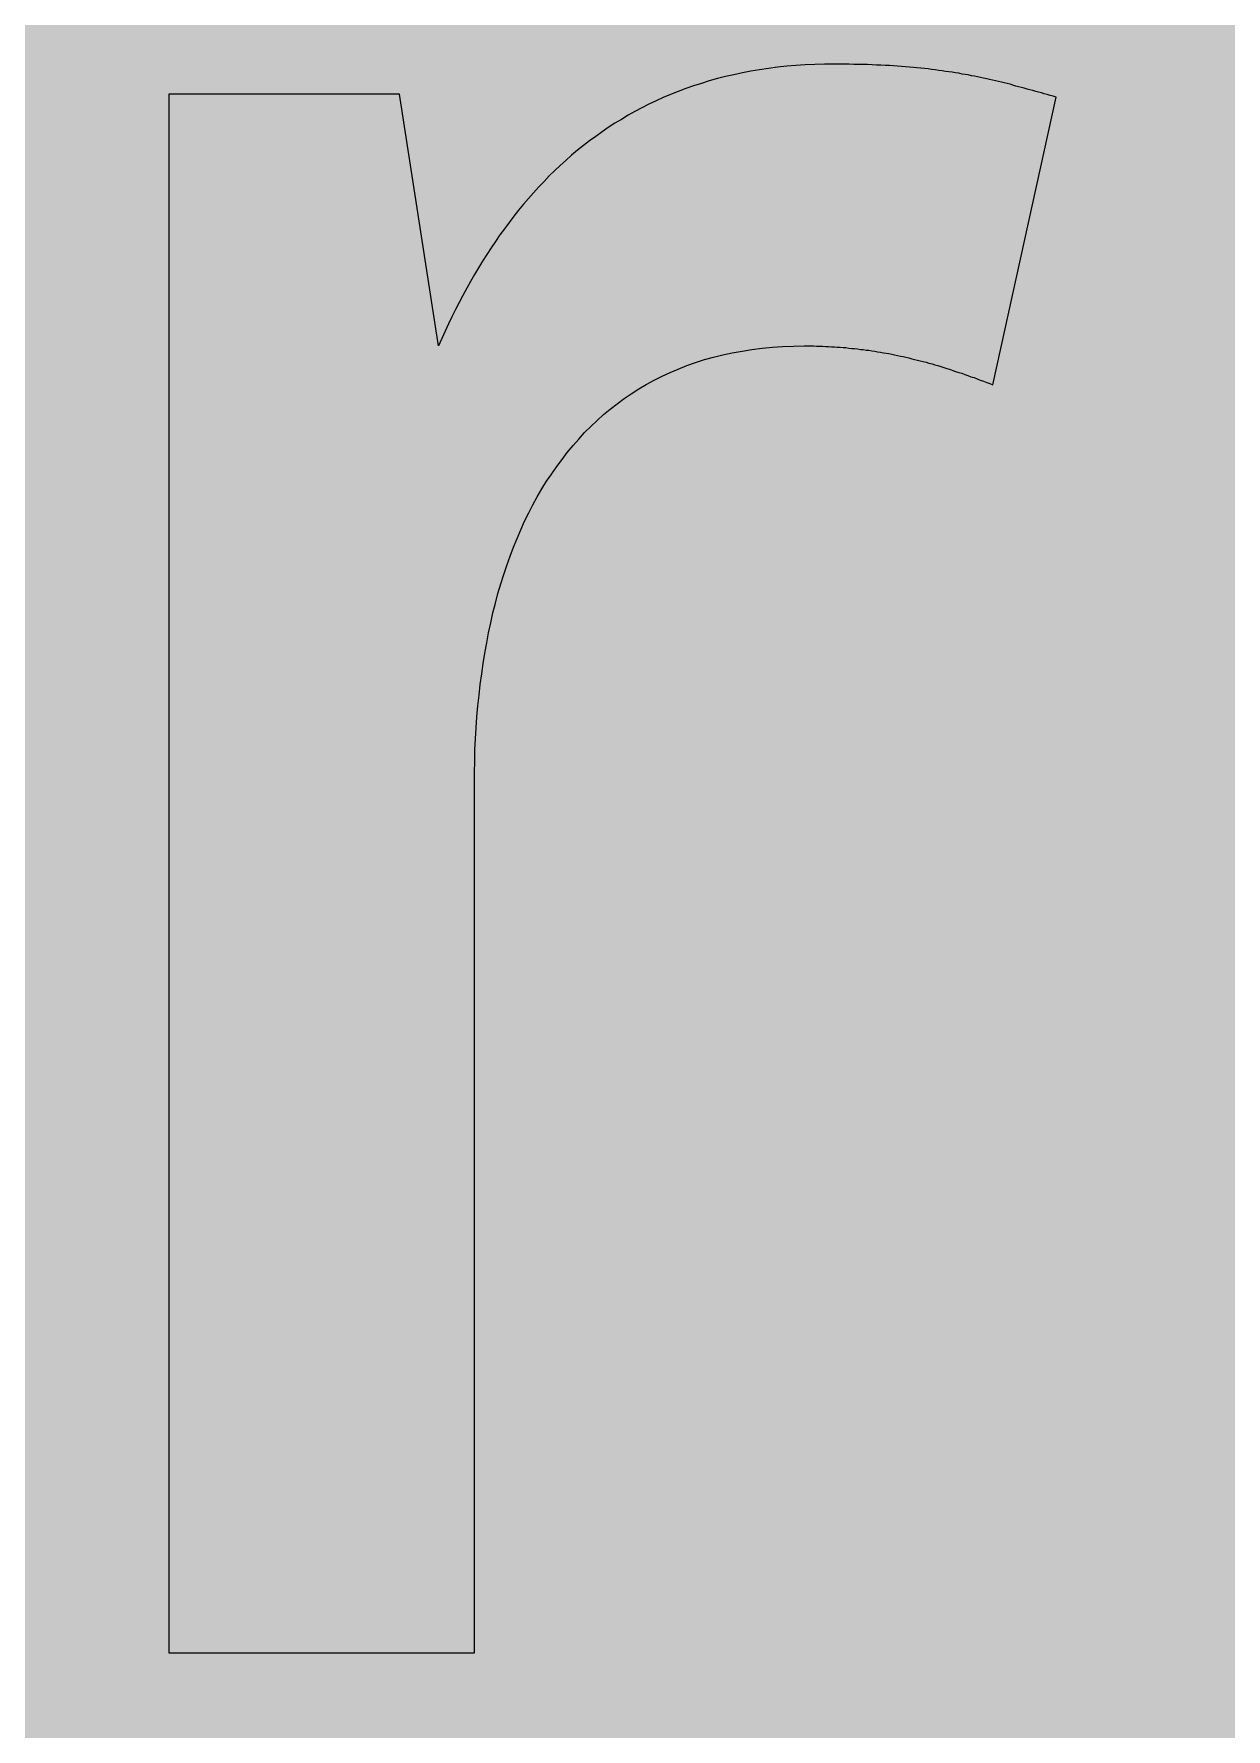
# Model space of a CAD drawing. Header units: millimetres. Extents: x 0 to 318, y 0 to 212.
# Drawn here: x 154.74 to 167.37, y 130.83 to 148.79 of the extents above; entities that cross this region are included whole.
import ezdxf

# ---------------------------------------------------------------- set-up
doc = ezdxf.new("R2010")
doc.units = ezdxf.units.MM

msp = doc.modelspace()

# ---------------------------------------------------------------- hatches: boundary and pattern name
for color, points in [(254, [(14.1633, 0.0536), (13.9878, 0.0533), (13.8125, 0.0559), (13.6373, 0.061), (13.462, 0.0686), (13.2893, 0.0787), (13.114, 0.0914), (12.9413, 0.1041), (12.7686, 0.1219), (12.5959, 0.1397), (12.4231, 0.16), (12.2504, 0.1829), (12.0777, 0.2057), (11.9075, 0.2337), (11.7373, 0.2616), (11.5672, 0.2921), (11.397, 0.3251), (11.2268, 0.3607), (11.0592, 0.3988), (10.8915, 0.4369), (10.7239, 0.4775), (10.5562, 0.5207), (10.3886, 0.5664), (10.2235, 0.6121), (10.0584, 0.6629), (9.8933, 0.7137), (9.7307, 0.7671), (9.5682, 0.8204), (9.4056, 0.8788), (9.2431, 0.9373), (9.083, 0.9982), (8.923, 1.0617), (8.763, 1.1252), (8.6055, 1.1938), (8.4455, 1.2624), (8.2906, 1.331), (8.1331, 1.4046), (7.9781, 1.4783), (7.8232, 1.5545), (7.6708, 1.6332), (7.5184, 1.7145), (7.366, 1.7958), (7.2161, 1.8796), (7.0663, 1.966), (6.919, 2.0523), (6.7716, 2.1438), (6.6243, 2.2352), (6.4795, 2.3266), (6.3348, 2.4232), (6.19, 2.5197), (6.0477, 2.6187), (5.908, 2.7178), (5.7683, 2.8194), (5.6286, 2.9235), (5.4915, 3.0302), (5.3543, 3.1369), (5.2197, 3.2461), (5.0851, 3.3579), (4.953, 3.4722), (4.8209, 3.5865), (4.6914, 3.7033), (4.5644, 3.8202), (4.4348, 3.9395), (4.3104, 4.0615), (4.1859, 4.1859), (4.0615, 4.3104), (3.9395, 4.4348), (3.8202, 4.5618), (3.7033, 4.6914), (3.5865, 4.8209), (3.4722, 4.953), (3.3579, 5.0851), (3.2487, 5.2197), (3.1369, 5.3543), (3.0302, 5.4915), (2.9235, 5.6286), (2.8194, 5.7683), (2.7178, 5.908), (2.6187, 6.0477), (2.5197, 6.19), (2.4232, 6.3348), (2.3266, 6.477), (2.2352, 6.6243), (2.1438, 6.7691), (2.0523, 6.9164), (1.966, 7.0663), (1.8796, 7.2161), (1.7958, 7.366), (1.7145, 7.5184), (1.6332, 7.6708), (1.5545, 7.8232), (1.4783, 7.9781), (1.4046, 8.1331), (1.331, 8.2906), (1.2598, 8.4455), (1.1913, 8.603), (1.1252, 8.763), (1.0592, 8.923), (0.9982, 9.083), (0.9373, 9.2431), (0.8763, 9.4056), (0.8204, 9.5682), (0.7645, 9.7307), (0.7112, 9.8933), (0.6604, 10.0584), (0.6121, 10.2235), (0.5639, 10.3911), (0.5207, 10.5562), (0.4775, 10.7239), (0.4343, 10.8915), (0.3962, 11.0592), (0.3607, 11.2268), (0.3251, 11.397), (0.2921, 11.5672), (0.2616, 11.7373), (0.2311, 11.9075), (0.2057, 12.0802), (0.1803, 12.2504), (0.1575, 12.4231), (0.1372, 12.5959), (0.1194, 12.7686), (0.1041, 12.9413), (0.0889, 13.1166), (0.0787, 13.2893), (0.0686, 13.4645), (0.061, 13.6373), (0.0559, 13.8125), (0.0508, 13.9878), (0.0508, 14.163), (0.0522, 197.6092), (0.0508, 197.7822), (0.0559, 197.9574), (0.061, 198.1327), (0.0686, 198.308), (0.0787, 198.4807), (0.0889, 198.6559), (0.1041, 198.8287), (0.1194, 199.0014), (0.1372, 199.1741), (0.1575, 199.3468), (0.1803, 199.5195), (0.2057, 199.6923), (0.2311, 199.8624), (0.2616, 200.0326), (0.2921, 200.2028), (0.3251, 200.373), (0.3607, 200.5432), (0.3962, 200.7108), (0.4343, 200.8784), (0.4775, 201.0461), (0.5207, 201.2137), (0.5639, 201.3814), (0.6121, 201.5465), (0.6604, 201.7116), (0.7112, 201.8767), (0.7645, 202.0392), (0.8204, 202.2018), (0.8763, 202.3643), (0.9373, 202.5269), (0.9982, 202.6869), (1.0592, 202.8469), (1.1252, 203.007), (1.1913, 203.1644), (1.2598, 203.3245), (1.331, 203.4794), (1.4046, 203.6369), (1.4783, 203.7918), (1.5545, 203.9468), (1.6332, 204.0992), (1.7145, 204.2516), (1.7958, 204.404), (1.8796, 204.5538), (1.966, 204.7037), (2.0523, 204.851), (2.1438, 204.9983), (2.2352, 205.1456), (2.3266, 205.2904), (2.4232, 205.4352), (2.5197, 205.58), (2.6187, 205.7222), (2.7178, 205.8619), (2.8194, 206.0016), (2.9235, 206.1413), (3.0302, 206.2785), (3.1369, 206.4156), (3.2487, 206.5503), (3.3579, 206.6849), (3.4722, 206.817), (3.5865, 206.949), (3.7033, 207.0786), (3.8202, 207.2056), (3.9395, 207.3351), (4.0615, 207.4596), (4.1859, 207.584), (4.3104, 207.7085), (4.4348, 207.8304), (4.5644, 207.9498), (4.6914, 208.0666), (4.8209, 208.1835), (4.953, 208.2978), (5.0851, 208.4121), (5.2197, 208.5213), (5.3543, 208.6331), (5.4915, 208.7397), (5.6286, 208.8464), (5.7683, 208.9506), (5.908, 209.0522), (6.0477, 209.1512), (6.19, 209.2503), (6.3348, 209.3468), (6.4795, 209.4433), (6.6243, 209.5348), (6.7716, 209.6262), (6.919, 209.7176), (7.0663, 209.804), (7.2161, 209.8904), (7.366, 209.9742), (7.5184, 210.0555), (7.6708, 210.1367), (7.8232, 210.2155), (7.9781, 210.2917), (8.1331, 210.3653), (8.2906, 210.439), (8.4455, 210.5101), (8.6055, 210.5787), (8.763, 210.6447), (8.923, 210.7108), (9.083, 210.7717), (9.2431, 210.8327), (9.4056, 210.8937), (9.5682, 210.9495), (9.7307, 211.0054), (9.8933, 211.0588), (10.0584, 211.1096), (10.2235, 211.1578), (10.3886, 211.2061), (10.5562, 211.2493), (10.7239, 211.2924), (10.8915, 211.3356), (11.0592, 211.3737), (11.2268, 211.4093), (11.397, 211.4448), (11.5672, 211.4779), (11.7373, 211.5083), (11.9075, 211.5388), (12.0777, 211.5642), (12.2504, 211.5896), (12.4231, 211.6125), (12.5959, 211.6328), (12.7686, 211.6506), (12.9413, 211.6658), (13.114, 211.6811), (13.2893, 211.6912), (13.462, 211.7014), (13.6373, 211.709), (13.8125, 211.7141), (13.9878, 211.7192), (14.163, 211.7192), (303.4411, 211.7203), (303.6164, 211.7192), (303.7891, 211.7141), (303.9643, 211.709), (304.1396, 211.7014), (304.3149, 211.6912), (304.4876, 211.6811), (304.6603, 211.6658), (304.8356, 211.6506), (305.0083, 211.6328), (305.181, 211.6125), (305.3512, 211.5896), (305.5239, 211.5642), (305.6941, 211.5388), (305.8668, 211.5083), (306.037, 211.4779), (306.2072, 211.4448), (306.3748, 211.4093), (306.545, 211.3737), (306.7126, 211.3356), (306.8803, 211.2924), (307.0479, 211.2493), (307.213, 211.2061), (307.3781, 211.1578), (307.5432, 211.1096), (307.7083, 211.0588), (307.8734, 211.0054), (308.036, 210.9495), (308.1985, 210.8937), (308.3611, 210.8327), (308.5211, 210.7717), (308.6811, 210.7108), (308.8411, 210.6447), (308.9986, 210.5787), (309.1561, 210.5101), (309.3136, 210.439), (309.4711, 210.3653), (309.626, 210.2917), (309.7784, 210.2155), (309.9333, 210.1367), (310.0857, 210.0555), (310.2381, 209.9742), (310.388, 209.8904), (310.5379, 209.804), (310.6852, 209.7176), (310.8325, 209.6262), (310.9798, 209.5348), (311.1246, 209.4433), (311.2694, 209.3468), (311.4116, 209.2503), (311.5539, 209.1512), (311.6961, 209.0522), (311.8358, 208.9506), (311.9755, 208.8464), (312.1127, 208.7397), (312.2473, 208.6331), (312.3844, 208.5213), (312.5165, 208.4121), (312.6511, 208.2978), (312.7807, 208.1835), (312.9128, 208.0666), (313.0398, 207.9498), (313.1668, 207.8304), (313.2938, 207.7085), (313.4182, 207.584), (313.5427, 207.4596), (313.6621, 207.3351), (313.784, 207.2056), (313.9008, 207.0786), (314.0177, 206.949), (314.132, 206.817), (314.2463, 206.6849), (314.3555, 206.5503), (314.4647, 206.4156), (314.5739, 206.2785), (314.6781, 206.1413), (314.7822, 206.0016), (314.8863, 205.8619), (314.9854, 205.7222), (315.0845, 205.58), (315.181, 205.4352), (315.275, 205.2904), (315.3689, 205.1456), (315.4604, 204.9983), (315.5493, 204.851), (315.6382, 204.7037), (315.7245, 204.5538), (315.8084, 204.404), (315.8896, 204.2516), (315.9684, 204.0992), (316.0471, 203.9468), (316.1233, 203.7918), (316.1995, 203.6369), (316.2706, 203.4794), (316.3418, 203.3245), (316.4103, 203.1644), (316.4764, 203.007), (316.5424, 202.8469), (316.6059, 202.6869), (316.6669, 202.5269), (316.7253, 202.3643), (316.7812, 202.2018), (316.8371, 202.0392), (316.8904, 201.8767), (316.9412, 201.7116), (316.9895, 201.5465), (317.0377, 201.3814), (317.0834, 201.2137), (317.1266, 201.0461), (317.1673, 200.8784), (317.2054, 200.7108), (317.2435, 200.5432), (317.2765, 200.373), (317.3095, 200.2028), (317.34, 200.0326), (317.3705, 199.8624), (317.3959, 199.6923), (317.4213, 199.5195), (317.4441, 199.3468), (317.4644, 199.1741), (317.4822, 199.0014), (317.4975, 198.8287), (317.5127, 198.6559), (317.5229, 198.4807), (317.533, 198.308), (317.5406, 198.1327), (317.5457, 197.9574), (317.5508, 197.7822), (317.5508, 197.6069), (317.5522, 14.1647), (317.5508, 13.9878), (317.5457, 13.8125), (317.5406, 13.6373), (317.533, 13.4645), (317.5229, 13.2893), (317.5127, 13.1166), (317.4975, 12.9413), (317.4822, 12.7686), (317.4644, 12.5959), (317.4441, 12.4231), (317.4213, 12.2504), (317.3959, 12.0802), (317.3705, 11.9075), (317.34, 11.7373), (317.3095, 11.5672), (317.2765, 11.397), (317.2435, 11.2268), (317.2054, 11.0592), (317.1673, 10.8915), (317.1266, 10.7239), (317.0834, 10.5562), (317.0377, 10.3911), (316.9895, 10.2235), (316.9412, 10.0584), (316.8904, 9.8933), (316.8371, 9.7307), (316.7812, 9.5682), (316.7253, 9.4056), (316.6669, 9.2431), (316.6059, 9.083), (316.5424, 8.923), (316.4764, 8.763), (316.4103, 8.603), (316.3418, 8.4455), (316.2706, 8.2906), (316.1995, 8.1331), (316.1233, 7.9781), (316.0471, 7.8232), (315.9684, 7.6708), (315.8896, 7.5184), (315.8084, 7.366), (315.7245, 7.2161), (315.6382, 7.0663), (315.5493, 6.9164), (315.4604, 6.7691), (315.3689, 6.6243), (315.275, 6.477), (315.181, 6.3348), (315.0845, 6.19), (314.9854, 6.0477), (314.8863, 5.908), (314.7822, 5.7683), (314.6781, 5.6286), (314.5739, 5.4915), (314.4647, 5.3543), (314.3555, 5.2197), (314.2463, 5.0851), (314.132, 4.953), (314.0177, 4.8209), (313.9008, 4.6914), (313.784, 4.5618), (313.6621, 4.4348), (313.5427, 4.3104), (313.4182, 4.1859), (313.2938, 4.0615), (313.1668, 3.9395), (313.0398, 3.8202), (312.9128, 3.7033), (312.7807, 3.5865), (312.6511, 3.4722), (312.5165, 3.3579), (312.3844, 3.2461), (312.2473, 3.1369), (312.1127, 3.0302), (311.9755, 2.9235), (311.8358, 2.8194), (311.6961, 2.7178), (311.5539, 2.6187), (311.4116, 2.5197), (311.2694, 2.4232), (311.1246, 2.3266), (310.9798, 2.2352), (310.8325, 2.1438), (310.6852, 2.0523), (310.5379, 1.966), (310.388, 1.8796), (310.2381, 1.7958), (310.0857, 1.7145), (309.9333, 1.6332), (309.7784, 1.5545), (309.626, 1.4783), (309.4711, 1.4046), (309.3136, 1.331), (309.1561, 1.2624), (308.9986, 1.1938), (308.8411, 1.1252), (308.6811, 1.0617), (308.5211, 0.9982), (308.3611, 0.9373), (308.1985, 0.8788), (308.036, 0.8204), (307.8734, 0.7671), (307.7083, 0.7137), (307.5432, 0.6629), (307.3781, 0.6121), (307.213, 0.5664), (307.0479, 0.5207), (306.8803, 0.4775), (306.7126, 0.4369), (306.545, 0.3988), (306.3748, 0.3607), (306.2072, 0.3251), (306.037, 0.2921), (305.8668, 0.2616), (305.6941, 0.2337), (305.5239, 0.2057), (305.3512, 0.1829), (305.181, 0.16), (305.0083, 0.1397), (304.8356, 0.1219), (304.6603, 0.1041), (304.4876, 0.0914), (304.3149, 0.0787), (304.1396, 0.0686), (303.9643, 0.061), (303.7891, 0.0559), (303.6164, 0.0533), (303.4411, 0.0533)]), (144, [(14.1633, 5.3453), (13.9344, 5.3467), (13.7084, 5.3543), (13.4849, 5.3696), (13.2613, 5.3899), (13.0378, 5.4153), (12.8194, 5.4458), (12.6009, 5.4813), (12.385, 5.522), (12.1717, 5.5702), (11.9583, 5.621), (11.7475, 5.6794), (11.5392, 5.7404), (11.3335, 5.8064), (11.1303, 5.8801), (10.9296, 5.9563), (10.729, 6.0376), (10.5334, 6.1239), (10.3378, 6.2128), (10.1473, 6.3094), (9.9593, 6.4084), (9.7714, 6.5126), (9.5885, 6.6218), (9.4082, 6.7335), (9.2304, 6.8504), (9.0576, 6.9698), (8.8849, 7.0968), (8.7173, 7.2238), (8.5522, 7.3584), (8.3896, 7.4955), (8.2321, 7.6352), (8.0772, 7.78), (7.9273, 7.9273), (7.7775, 8.0772), (7.6352, 8.2321), (7.493, 8.3922), (7.3558, 8.5522), (7.2238, 8.7173), (7.0942, 8.8875), (6.9698, 9.0576), (6.8504, 9.2329), (6.7335, 9.4107), (6.6192, 9.591), (6.5126, 9.7739), (6.4084, 9.9593), (6.3068, 10.1473), (6.2128, 10.3403), (6.1214, 10.5334), (6.035, 10.7315), (5.9538, 10.9296), (5.8776, 11.1303), (5.8064, 11.3335), (5.7404, 11.5418), (5.6769, 11.75), (5.621, 11.9583), (5.5677, 12.1717), (5.522, 12.385), (5.4813, 12.6009), (5.4432, 12.8194), (5.4127, 13.0404), (5.3873, 13.2613), (5.3696, 13.4849), (5.3543, 13.7084), (5.3467, 13.937), (5.3416, 14.163), (5.3439, 197.6092), (5.3467, 197.8355), (5.3543, 198.0616), (5.3696, 198.2851), (5.3873, 198.5086), (5.4127, 198.7321), (5.4432, 198.9506), (5.4813, 199.169), (5.522, 199.3849), (5.5677, 199.5983), (5.621, 199.8116), (5.6769, 200.0225), (5.7404, 200.2307), (5.8064, 200.4365), (5.8776, 200.6397), (5.9538, 200.8403), (6.035, 201.041), (6.1214, 201.2366), (6.2128, 201.4322), (6.3068, 201.6227), (6.4084, 201.8106), (6.5126, 201.9986), (6.6192, 202.1815), (6.7335, 202.3618), (6.8504, 202.5396), (6.9698, 202.7123), (7.0942, 202.885), (7.2238, 203.0527), (7.3558, 203.2178), (7.493, 203.3803), (7.6352, 203.5378), (7.7775, 203.6928), (7.9273, 203.8426), (8.0772, 203.9925), (8.2321, 204.1347), (8.3896, 204.277), (8.5522, 204.4141), (8.7173, 204.5462), (8.8849, 204.6757), (9.0576, 204.8002), (9.2304, 204.9196), (9.4082, 205.0364), (9.5885, 205.1507), (9.7714, 205.2574), (9.9593, 205.3615), (10.1473, 205.4631), (10.3378, 205.5571), (10.5334, 205.6486), (10.729, 205.7349), (10.9296, 205.8162), (11.1303, 205.8924), (11.3335, 205.9635), (11.5392, 206.0296), (11.7475, 206.0931), (11.9583, 206.1489), (12.1717, 206.2023), (12.385, 206.248), (12.6009, 206.2886), (12.8194, 206.3267), (13.0378, 206.3572), (13.2613, 206.3826), (13.4849, 206.4004), (13.7084, 206.4156), (13.9344, 206.4233), (14.163, 206.4283), (303.4411, 206.4286), (303.6672, 206.4233), (303.8932, 206.4156), (304.1193, 206.4004), (304.3428, 206.3826), (304.5638, 206.3572), (304.7822, 206.3267), (305.0007, 206.2886), (305.2166, 206.248), (305.4325, 206.2023), (305.6433, 206.1489), (305.8541, 206.0931), (306.0624, 206.0296), (306.2681, 205.9635), (306.4713, 205.8924), (306.6745, 205.8162), (306.8726, 205.7349), (307.0708, 205.6486), (307.2638, 205.5571), (307.4543, 205.4631), (307.6448, 205.3615), (307.8302, 205.2574), (308.0131, 205.1507), (308.1934, 205.0364), (308.3712, 204.9196), (308.5465, 204.8002), (308.7167, 204.6757), (308.8843, 204.5462), (309.0494, 204.4141), (309.212, 204.277), (309.3695, 204.1347), (309.5244, 203.9925), (309.6768, 203.8426), (309.8241, 203.6928), (309.9689, 203.5378), (310.1086, 203.3803), (310.2458, 203.2178), (310.3778, 203.0527), (310.5074, 202.885), (310.6318, 202.7123), (310.7538, 202.5396), (310.8706, 202.3618), (310.9824, 202.1815), (311.0916, 201.9986), (311.1957, 201.8106), (311.2948, 201.6227), (311.3888, 201.4322), (311.4802, 201.2366), (311.5666, 201.041), (311.6478, 200.8403), (311.724, 200.6397), (311.7952, 200.4365), (311.8637, 200.2307), (311.9247, 200.0225), (311.9806, 199.8116), (312.0339, 199.5983), (312.0796, 199.3849), (312.1203, 199.169), (312.1584, 198.9506), (312.1889, 198.7321), (312.2143, 198.5086), (312.2346, 198.2851), (312.2473, 198.0616), (312.2574, 197.8355), (312.26, 197.6069), (312.2605, 14.1647), (312.2574, 13.937), (312.2473, 13.7084), (312.2346, 13.4849), (312.2143, 13.2613), (312.1889, 13.0404), (312.1584, 12.8194), (312.1203, 12.6009), (312.0796, 12.385), (312.0339, 12.1717), (311.9806, 11.9583), (311.9247, 11.75), (311.8637, 11.5418), (311.7952, 11.3335), (311.724, 11.1303), (311.6478, 10.9296), (311.5666, 10.7315), (311.4802, 10.5334), (311.3888, 10.3403), (311.2948, 10.1473), (311.1957, 9.9593), (311.0916, 9.7739), (310.9824, 9.591), (310.8706, 9.4107), (310.7538, 9.2329), (310.6318, 9.0576), (310.5074, 8.8875), (310.3778, 8.7173), (310.2458, 8.5522), (310.1086, 8.3922), (309.9689, 8.2321), (309.8241, 8.0772), (309.6768, 7.9273), (309.5244, 7.78), (309.3695, 7.6352), (309.212, 7.4955), (309.0494, 7.3584), (308.8843, 7.2238), (308.7167, 7.0968), (308.5465, 6.9698), (308.3712, 6.8504), (308.1934, 6.7335), (308.0131, 6.6218), (307.8302, 6.5126), (307.6448, 6.4084), (307.4543, 6.3094), (307.2638, 6.2128), (307.0708, 6.1239), (306.8726, 6.0376), (306.6745, 5.9563), (306.4713, 5.8801), (306.2681, 5.8064), (306.0624, 5.7404), (305.8541, 5.6794), (305.6433, 5.621), (305.4325, 5.5702), (305.2166, 5.522), (305.0007, 5.4813), (304.7822, 5.4458), (304.5638, 5.4153), (304.3428, 5.3899), (304.1193, 5.3696), (303.8932, 5.3543), (303.6672, 5.3467), (303.4411, 5.3442)]), (254, [(162.8994, 145.482), (162.9308, 145.481), (162.9639, 145.481), (162.9943, 145.481), (163.0274, 145.4785), (163.0604, 145.4785), (163.0909, 145.4785), (163.1239, 145.476), (163.1544, 145.476), (163.1848, 145.4734), (163.2179, 145.4709), (163.2483, 145.4683), (163.2788, 145.4683), (163.3093, 145.4658), (163.3398, 145.4633), (163.3703, 145.4582), (163.4007, 145.4556), (163.4312, 145.4531), (163.4617, 145.4506), (163.4922, 145.4455), (163.5227, 145.4429), (163.5531, 145.4379), (163.5836, 145.4353), (163.6141, 145.4302), (163.6446, 145.4252), (163.6751, 145.4201), (163.7055, 145.415), (163.736, 145.4099), (163.764, 145.4048), (163.7944, 145.3998), (163.8249, 145.3947), (163.8554, 145.3871), (163.8859, 145.382), (163.9164, 145.3744), (163.9468, 145.3693), (163.9748, 145.3617), (164.0053, 145.354), (164.0357, 145.3464), (164.0662, 145.3388), (164.0967, 145.3312), (164.1272, 145.3236), (164.1577, 145.3159), (164.1881, 145.3083), (164.2186, 145.2982), (164.2516, 145.2905), (164.2821, 145.2804), (164.3126, 145.2728), (164.3431, 145.2626), (164.3761, 145.2524), (164.4066, 145.2423), (164.4371, 145.2347), (164.4701, 145.222), (164.5006, 145.2118), (164.5336, 145.2016), (164.5666, 145.1915), (164.5971, 145.1788), (164.6301, 145.1686), (164.6631, 145.1559), (164.6961, 145.1458), (164.7292, 145.1331), (164.7622, 145.1204), (164.7952, 145.1077), (164.8308, 145.095), (164.8638, 145.0823), (164.8968, 145.0696), (165.5657, 148.1169), (165.5343, 148.1252), (165.5013, 148.1328), (165.4708, 148.143), (165.4404, 148.1506), (165.4099, 148.1607), (165.3794, 148.1684), (165.3489, 148.176), (165.3184, 148.1861), (165.288, 148.1938), (165.2575, 148.2014), (165.227, 148.2115), (165.1991, 148.2192), (165.1686, 148.2268), (165.1381, 148.2344), (165.1076, 148.242), (165.0771, 148.2522), (165.0467, 148.2598), (165.0162, 148.2674), (164.9857, 148.275), (164.9552, 148.2827), (164.9222, 148.2903), (164.8917, 148.2954), (164.8612, 148.303), (164.8308, 148.3106), (164.7977, 148.3182), (164.7647, 148.3233), (164.7342, 148.3309), (164.7012, 148.3385), (164.6682, 148.3436), (164.6352, 148.3512), (164.6022, 148.3563), (164.5691, 148.3614), (164.5336, 148.369), (164.5006, 148.3741), (164.465, 148.3792), (164.4294, 148.3843), (164.3939, 148.3893), (164.3583, 148.3944), (164.3228, 148.3995), (164.2847, 148.4046), (164.2466, 148.4097), (164.211, 148.4147), (164.1704, 148.4198), (164.1323, 148.4224), (164.0916, 148.4274), (164.0535, 148.43), (164.0129, 148.4351), (163.9697, 148.4376), (163.9291, 148.4401), (163.8859, 148.4452), (163.8427, 148.4478), (163.7995, 148.4503), (163.7538, 148.4528), (163.7106, 148.4554), (163.6624, 148.4554), (163.6166, 148.4579), (163.5684, 148.4605), (163.5201, 148.4605), (163.4719, 148.463), (163.4236, 148.463), (163.3728, 148.4655), (163.3195, 148.4655), (163.2687, 148.4655), (163.2153, 148.4655), (163.1112, 148.4655), (163.0096, 148.463), (162.908, 148.4579), (162.8089, 148.4503), (162.7124, 148.4427), (162.6159, 148.4325), (162.5194, 148.4198), (162.4254, 148.4071), (162.3339, 148.3919), (162.2425, 148.3741), (162.1536, 148.3538), (162.0647, 148.3335), (161.9783, 148.3131), (161.892, 148.2877), (161.8082, 148.2623), (161.7243, 148.2369), (161.6431, 148.2065), (161.5618, 148.176), (161.483, 148.1455), (161.4043, 148.1125), (161.3281, 148.0769), (161.2519, 148.0414), (161.1782, 148.0033), (161.1046, 147.9652), (161.0335, 147.9245), (160.9623, 147.8813), (160.8912, 147.8407), (160.8226, 147.795), (160.7566, 147.7493), (160.6906, 147.701), (160.6245, 147.6527), (160.561, 147.6045), (160.4975, 147.5537), (160.434, 147.5003), (160.3731, 147.447), (160.3146, 147.3937), (160.2562, 147.3378), (160.1978, 147.2819), (160.1419, 147.2235), (160.086, 147.1651), (160.0302, 147.1041), (159.9768, 147.0431), (159.9235, 146.9822), (159.8727, 146.9187), (159.8219, 146.8552), (159.7711, 146.7891), (159.7228, 146.7231), (159.6746, 146.6571), (159.6288, 146.5885), (159.5806, 146.5199), (159.5374, 146.4513), (159.4917, 146.3802), (159.4485, 146.3091), (159.4053, 146.238), (159.3647, 146.1643), (159.324, 146.0932), (159.2834, 146.017), (159.2428, 145.9433), (159.2047, 145.8671), (159.1666, 145.7909), (159.131, 145.7147), (159.0954, 145.6385), (159.0599, 145.5598), (159.0243, 145.481), (158.6121, 148.1483), (156.1677, 148.1483), (156.1677, 131.6397), (159.4058, 131.6397), (159.4058, 140.8462), (159.4053, 140.9649), (159.4079, 141.0843), (159.4104, 141.2037), (159.4155, 141.3205), (159.4231, 141.4374), (159.4307, 141.5542), (159.4409, 141.6685), (159.4536, 141.7828), (159.4663, 141.8946), (159.4815, 142.0089), (159.4968, 142.1181), (159.5145, 142.2273), (159.5349, 142.3365), (159.5552, 142.4432), (159.578, 142.5499), (159.6009, 142.654), (159.6288, 142.7582), (159.6542, 142.8598), (159.6847, 142.9614), (159.7152, 143.0604), (159.7482, 143.1569), (159.7838, 143.2535), (159.8193, 143.35), (159.8574, 143.4414), (159.8955, 143.5329), (159.9362, 143.6243), (159.9794, 143.7132), (160.0251, 143.7996), (160.0708, 143.8834), (160.1191, 143.9672), (160.1699, 144.0485), (160.2232, 144.1272), (160.2765, 144.206), (160.3324, 144.2796), (160.3883, 144.3533), (160.4493, 144.4269), (160.5102, 144.4955), (160.5712, 144.5641), (160.6372, 144.6301), (160.7033, 144.6911), (160.7718, 144.7546), (160.843, 144.813), (160.9166, 144.8689), (160.9903, 144.9248), (161.0665, 144.9756), (161.1452, 145.0264), (161.224, 145.0721), (161.3078, 145.1178), (161.3916, 145.161), (161.478, 145.2016), (161.5643, 145.2372), (161.6558, 145.2728), (161.7472, 145.3058), (161.8412, 145.3363), (161.9377, 145.3617), (162.0368, 145.3871), (162.1358, 145.4099), (162.24, 145.4277), (162.3441, 145.4429), (162.4508, 145.4582), (162.56, 145.4683), (162.6692, 145.476), (162.7835, 145.4785), (162.8978, 145.481)])]:
    msp.add_hatch(color=color).paths.add_polyline_path(points)

# ---------------------------------------------------------------- linework, layer by layer
at = {"color": 254}
msp.add_lwpolyline([(162.8994, 145.482), (162.9308, 145.481), (162.9639, 145.481), (162.9943, 145.481), (163.0274, 145.4785), (163.0604, 145.4785), (163.0909, 145.4785), (163.1239, 145.476), (163.1544, 145.476), (163.1848, 145.4734), (163.2179, 145.4709), (163.2483, 145.4683), (163.2788, 145.4683), (163.3093, 145.4658), (163.3398, 145.4633), (163.3703, 145.4582), (163.4007, 145.4556), (163.4312, 145.4531), (163.4617, 145.4506), (163.4922, 145.4455), (163.5227, 145.4429), (163.5531, 145.4379), (163.5836, 145.4353), (163.6141, 145.4302), (163.6446, 145.4252), (163.6751, 145.4201), (163.7055, 145.415), (163.736, 145.4099), (163.764, 145.4048), (163.7944, 145.3998), (163.8249, 145.3947), (163.8554, 145.3871), (163.8859, 145.382), (163.9164, 145.3744), (163.9468, 145.3693), (163.9748, 145.3617), (164.0053, 145.354), (164.0357, 145.3464), (164.0662, 145.3388), (164.0967, 145.3312), (164.1272, 145.3236), (164.1577, 145.3159), (164.1881, 145.3083), (164.2186, 145.2982), (164.2516, 145.2905), (164.2821, 145.2804), (164.3126, 145.2728), (164.3431, 145.2626), (164.3761, 145.2524), (164.4066, 145.2423), (164.4371, 145.2347), (164.4701, 145.222), (164.5006, 145.2118), (164.5336, 145.2016), (164.5666, 145.1915), (164.5971, 145.1788), (164.6301, 145.1686), (164.6631, 145.1559), (164.6961, 145.1458), (164.7292, 145.1331), (164.7622, 145.1204), (164.7952, 145.1077), (164.8308, 145.095), (164.8638, 145.0823), (164.8968, 145.0696), (165.5657, 148.1169), (165.5343, 148.1252), (165.5013, 148.1328), (165.4708, 148.143), (165.4404, 148.1506), (165.4099, 148.1607), (165.3794, 148.1684), (165.3489, 148.176), (165.3184, 148.1861), (165.288, 148.1938), (165.2575, 148.2014), (165.227, 148.2115), (165.1991, 148.2192), (165.1686, 148.2268), (165.1381, 148.2344), (165.1076, 148.242), (165.0771, 148.2522), (165.0467, 148.2598), (165.0162, 148.2674), (164.9857, 148.275), (164.9552, 148.2827), (164.9222, 148.2903), (164.8917, 148.2954), (164.8612, 148.303), (164.8308, 148.3106), (164.7977, 148.3182), (164.7647, 148.3233), (164.7342, 148.3309), (164.7012, 148.3385), (164.6682, 148.3436), (164.6352, 148.3512), (164.6022, 148.3563), (164.5691, 148.3614), (164.5336, 148.369), (164.5006, 148.3741), (164.465, 148.3792), (164.4294, 148.3843), (164.3939, 148.3893), (164.3583, 148.3944), (164.3228, 148.3995), (164.2847, 148.4046), (164.2466, 148.4097), (164.211, 148.4147), (164.1704, 148.4198), (164.1323, 148.4224), (164.0916, 148.4274), (164.0535, 148.43), (164.0129, 148.4351), (163.9697, 148.4376), (163.9291, 148.4401), (163.8859, 148.4452), (163.8427, 148.4478), (163.7995, 148.4503), (163.7538, 148.4528), (163.7106, 148.4554), (163.6624, 148.4554), (163.6166, 148.4579), (163.5684, 148.4605), (163.5201, 148.4605), (163.4719, 148.463), (163.4236, 148.463), (163.3728, 148.4655), (163.3195, 148.4655), (163.2687, 148.4655), (163.2153, 148.4655), (163.1112, 148.4655), (163.0096, 148.463), (162.908, 148.4579), (162.8089, 148.4503), (162.7124, 148.4427), (162.6159, 148.4325), (162.5194, 148.4198), (162.4254, 148.4071), (162.3339, 148.3919), (162.2425, 148.3741), (162.1536, 148.3538), (162.0647, 148.3335), (161.9783, 148.3131), (161.892, 148.2877), (161.8082, 148.2623), (161.7243, 148.2369), (161.6431, 148.2065), (161.5618, 148.176), (161.483, 148.1455), (161.4043, 148.1125), (161.3281, 148.0769), (161.2519, 148.0414), (161.1782, 148.0033), (161.1046, 147.9652), (161.0335, 147.9245), (160.9623, 147.8813), (160.8912, 147.8407), (160.8226, 147.795), (160.7566, 147.7493), (160.6906, 147.701), (160.6245, 147.6527), (160.561, 147.6045), (160.4975, 147.5537), (160.434, 147.5003), (160.3731, 147.447), (160.3146, 147.3937), (160.2562, 147.3378), (160.1978, 147.2819), (160.1419, 147.2235), (160.086, 147.1651), (160.0302, 147.1041), (159.9768, 147.0431), (159.9235, 146.9822), (159.8727, 146.9187), (159.8219, 146.8552), (159.7711, 146.7891), (159.7228, 146.7231), (159.6746, 146.6571), (159.6288, 146.5885), (159.5806, 146.5199), (159.5374, 146.4513), (159.4917, 146.3802), (159.4485, 146.3091), (159.4053, 146.238), (159.3647, 146.1643), (159.324, 146.0932), (159.2834, 146.017), (159.2428, 145.9433), (159.2047, 145.8671), (159.1666, 145.7909), (159.131, 145.7147), (159.0954, 145.6385), (159.0599, 145.5598), (159.0243, 145.481), (158.6121, 148.1483), (156.1677, 148.1483), (156.1677, 131.6397), (159.4058, 131.6397), (159.4058, 140.8462), (159.4053, 140.9649), (159.4079, 141.0843), (159.4104, 141.2037), (159.4155, 141.3205), (159.4231, 141.4374), (159.4307, 141.5542), (159.4409, 141.6685), (159.4536, 141.7828), (159.4663, 141.8946), (159.4815, 142.0089), (159.4968, 142.1181), (159.5145, 142.2273), (159.5349, 142.3365), (159.5552, 142.4432), (159.578, 142.5499), (159.6009, 142.654), (159.6288, 142.7582), (159.6542, 142.8598), (159.6847, 142.9614), (159.7152, 143.0604), (159.7482, 143.1569), (159.7838, 143.2535), (159.8193, 143.35), (159.8574, 143.4414), (159.8955, 143.5329), (159.9362, 143.6243), (159.9794, 143.7132), (160.0251, 143.7996), (160.0708, 143.8834), (160.1191, 143.9672), (160.1699, 144.0485), (160.2232, 144.1272), (160.2765, 144.206), (160.3324, 144.2796), (160.3883, 144.3533), (160.4493, 144.4269), (160.5102, 144.4955), (160.5712, 144.5641), (160.6372, 144.6301), (160.7033, 144.6911), (160.7718, 144.7546), (160.843, 144.813), (160.9166, 144.8689), (160.9903, 144.9248), (161.0665, 144.9756), (161.1452, 145.0264), (161.224, 145.0721), (161.3078, 145.1178), (161.3916, 145.161), (161.478, 145.2016), (161.5643, 145.2372), (161.6558, 145.2728), (161.7472, 145.3058), (161.8412, 145.3363), (161.9377, 145.3617), (162.0368, 145.3871), (162.1358, 145.4099), (162.24, 145.4277), (162.3441, 145.4429), (162.4508, 145.4582), (162.56, 145.4683), (162.6692, 145.476), (162.7835, 145.4785), (162.8978, 145.481), (162.8994, 145.482)], dxfattribs=at)

doc.saveas('drawing.dxf')
